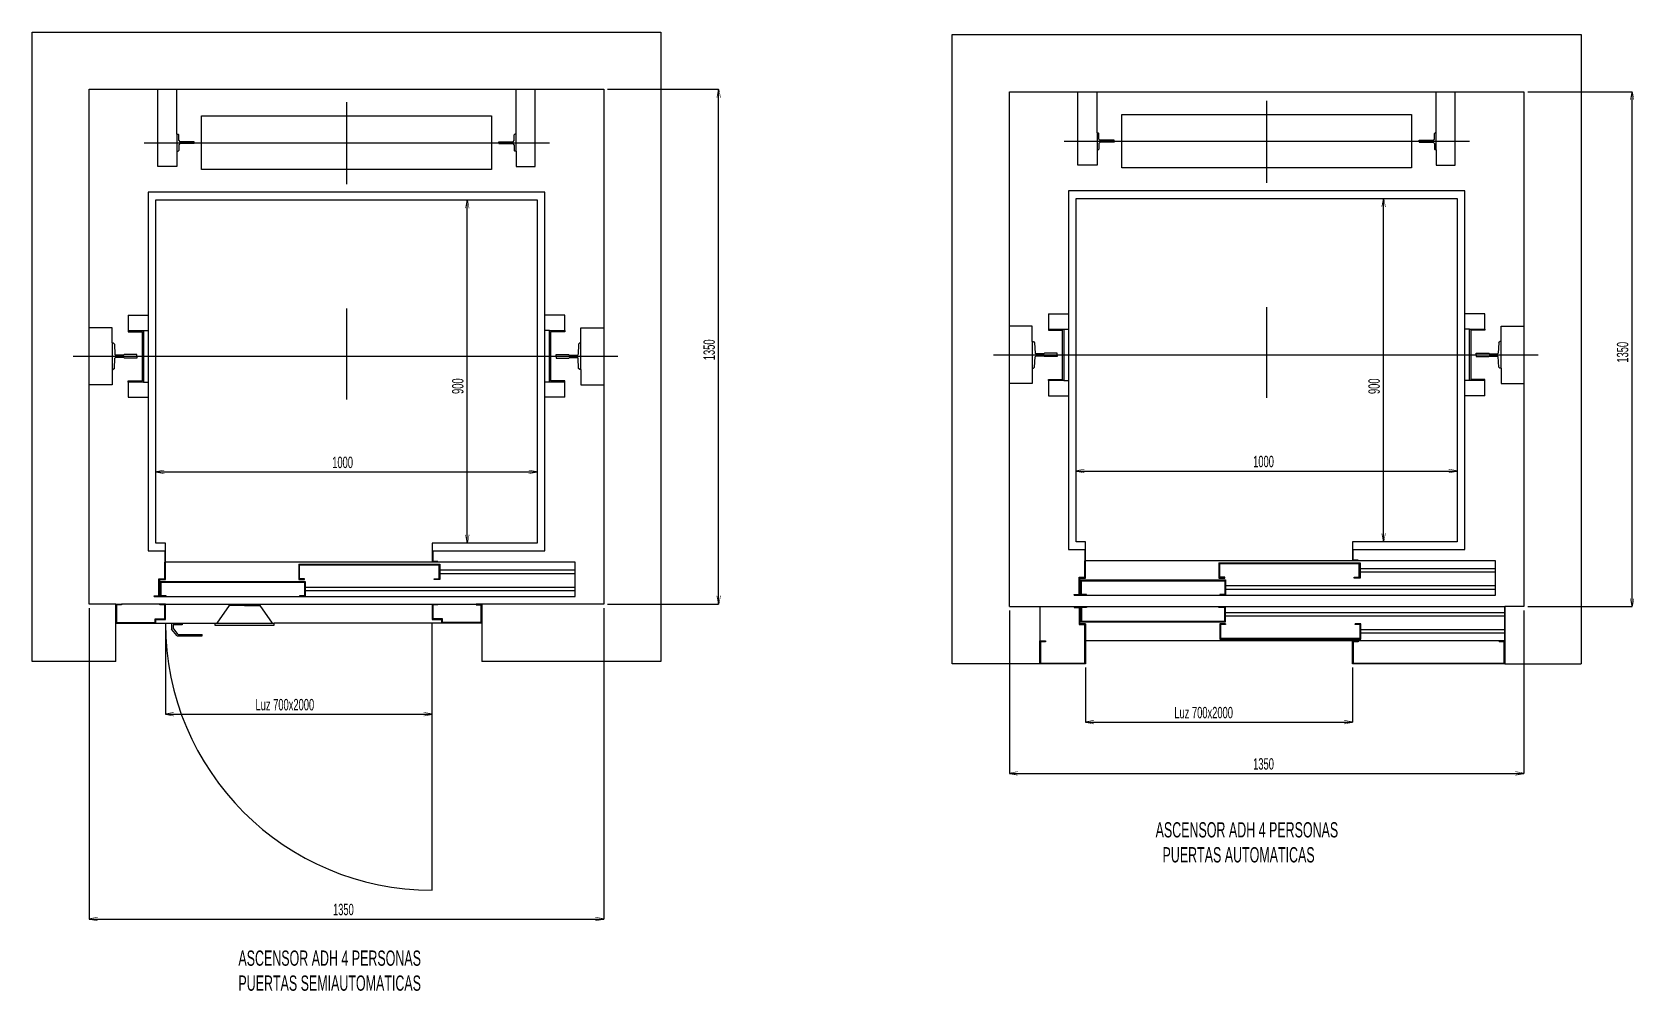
# Model space of a CAD drawing. Header units: millimetres. Extents: x 1.35 to 10.97, y 1 to 6.3.
# Drawn here: x 1.368 to 5.571, y 1.003 to 3.516 of the extents above; entities that cross this region are included whole.
import ezdxf

# ---------------------------------------------------------------- set-up
doc = ezdxf.new("R2010")
doc.units = ezdxf.units.MM
doc.linetypes.add('LTYPE_6', pattern=[168.75, 112.5, -28.125, 0, -28.125])
for name, color, linetype in [('LAYER_2', 1, 'Continuous'), ('LAYER_3', 15, 'LTYPE_6'), ('LAYER_4', 6, 'Continuous'), ('LAYER_6', 6, 'Continuous'), ('LAYER_7', 7, 'Continuous')]:
    doc.layers.add(name, color=color, linetype=linetype)

msp = doc.modelspace()

# ---------------------------------------------------------------- linework, layer by layer
at = {"layer": 'LAYER_2'}
for p, q in [((2.4383, 2.1064), (2.7933, 2.1064)), ((4.8524, 2.1101), (5.2074, 2.1101)), ((2.0853, 2.0614), (2.7933, 2.0614)), ((2.7933, 2.0964), (2.4383, 2.0964)), ((4.4994, 2.0651), (5.2074, 2.0651)), ((5.2074, 2.1001), (4.8524, 2.1001)), ((2.7933, 2.0514), (2.0853, 2.0514)), ((5.2074, 2.0551), (4.4994, 2.0551)), ((4.4994, 1.9951), (5.2324, 1.9951)), ((5.2324, 1.9851), (4.4994, 1.9851)), ((2.4183, 1.2664), (2.4183, 1.9664)), ((4.8544, 1.9501), (5.2324, 1.9501)), ((5.2324, 1.9401), (4.8544, 1.9401))]:
    msp.add_line(p, q, dxfattribs=at)
msp.add_arc((2.4183, 1.9664), 0.7, 180, 270, dxfattribs=at)
at = {"layer": 'LAYER_3'}
for p, q in [((2.1933, 3.3325), (2.1933, 3.1174)), ((4.6074, 3.3361), (4.6074, 3.1211)), ((1.6623, 3.2264), (2.7255, 3.2264)), ((4.0764, 3.2301), (5.1396, 3.2301)), ((2.1933, 2.7919), (2.1933, 2.5535)), ((4.6074, 2.7955), (4.6074, 2.5572)), ((1.4764, 2.6664), (2.9056, 2.6664)), ((3.8905, 2.6701), (5.3197, 2.6701))]:
    msp.add_line(p, q, dxfattribs=at)
at = {"layer": 'LAYER_4'}
for p, q in [((2.8783, 3.3664), (3.1697, 3.3664)), ((3.1697, 2.0164), (3.1697, 3.3664)), ((5.2924, 3.3601), (5.5663, 3.3601)), ((5.5663, 2.0101), (5.5663, 3.3601)), ((2.5102, 2.1764), (2.5102, 3.0764)), ((4.9142, 2.1801), (4.9142, 3.0801)), ((1.6933, 2.3633), (2.6933, 2.3633)), ((4.1074, 2.3656), (5.1074, 2.3656)), ((1.5183, 2.0064), (1.5183, 1.1911)), ((2.8683, 2.0064), (2.8683, 1.1911)), ((2.8783, 2.0164), (3.1697, 2.0164)), ((3.9324, 2.0001), (3.9324, 1.5728)), ((5.2824, 2.0001), (5.2824, 1.5728)), ((5.2924, 2.0101), (5.5663, 2.0101)), ((1.7183, 1.9564), (1.7183, 1.7281)), ((4.1324, 1.8501), (4.1324, 1.7073)), ((4.8324, 1.8501), (4.8324, 1.7073)), ((1.7183, 1.7281), (2.4183, 1.7281)), ((4.1324, 1.7073), (4.8324, 1.7073)), ((3.9324, 1.5728), (5.2824, 1.5728)), ((1.5183, 1.1911), (2.8683, 1.1911))]:
    msp.add_line(p, q, dxfattribs=at)
at = {"layer": 'LAYER_6'}
for p, q in [((1.6983, 3.1639), (1.6983, 3.3664)), ((1.7483, 3.2489), (1.7483, 3.3664)), ((2.6383, 3.2489), (2.6383, 3.3664)), ((2.6883, 3.1639), (2.6883, 3.3664)), ((4.1124, 3.1676), (4.1124, 3.3601)), ((4.1624, 3.2526), (4.1624, 3.3601)), ((5.0524, 3.2526), (5.0524, 3.3601)), ((5.1024, 3.1676), (5.1024, 3.3601)), ((1.8133, 3.1564), (1.8133, 3.2964)), ((1.8133, 3.2964), (2.5733, 3.2964)), ((2.5733, 3.2964), (2.5733, 3.1564)), ((4.2274, 3.1601), (4.2274, 3.3001)), ((4.2274, 3.3001), (4.9874, 3.3001)), ((4.9874, 3.3001), (4.9874, 3.1601)), ((1.7483, 3.2489), (1.7483, 3.2264)), ((1.7483, 3.2489), (1.7513, 3.2489)), ((1.7513, 3.2489), (1.7533, 3.2469)), ((1.7533, 3.2319), (1.7533, 3.2469)), ((2.6333, 3.2469), (2.6353, 3.2489)), ((2.6333, 3.2319), (2.6333, 3.2469)), ((2.6383, 3.2489), (2.6353, 3.2489)), ((2.6383, 3.2264), (2.6383, 3.2489)), ((4.1624, 3.2526), (4.1624, 3.2301)), ((4.1624, 3.2526), (4.1654, 3.2526)), ((4.1654, 3.2526), (4.1674, 3.2506)), ((4.1674, 3.2356), (4.1674, 3.2506)), ((5.0474, 3.2506), (5.0494, 3.2526)), ((5.0474, 3.2356), (5.0474, 3.2506)), ((5.0524, 3.2526), (5.0494, 3.2526)), ((5.0524, 3.2301), (5.0524, 3.2526)), ((1.7483, 3.2264), (1.7483, 3.2039)), ((1.7483, 3.2039), (1.7483, 3.1639)), ((1.7483, 3.2039), (1.7513, 3.2039)), ((1.7533, 3.2059), (1.7513, 3.2039)), ((1.7533, 3.2319), (1.7563, 3.2289)), ((1.7563, 3.2239), (1.7533, 3.2209)), ((1.7533, 3.2209), (1.7533, 3.2059)), ((1.7933, 3.2289), (1.7563, 3.2289)), ((1.7933, 3.2239), (1.7563, 3.2239)), ((1.7933, 3.2264), (1.7933, 3.2289)), ((1.7933, 3.2264), (1.7933, 3.2239)), ((2.5933, 3.2264), (2.5933, 3.2289)), ((2.5933, 3.2289), (2.6303, 3.2289)), ((2.5933, 3.2264), (2.5933, 3.2239)), ((2.5933, 3.2239), (2.6303, 3.2239)), ((2.6303, 3.2289), (2.6333, 3.2319)), ((2.6333, 3.2209), (2.6303, 3.2239)), ((2.6333, 3.2209), (2.6333, 3.2059)), ((2.6353, 3.2039), (2.6333, 3.2059)), ((2.6383, 3.2039), (2.6353, 3.2039)), ((2.6383, 3.2039), (2.6383, 3.2264)), ((2.6383, 3.2039), (2.6383, 3.1639)), ((4.1624, 3.2301), (4.1624, 3.2076)), ((4.1624, 3.2076), (4.1624, 3.1676)), ((4.1624, 3.2076), (4.1654, 3.2076)), ((4.1674, 3.2096), (4.1654, 3.2076)), ((4.1674, 3.2356), (4.1704, 3.2326)), ((4.1704, 3.2276), (4.1674, 3.2246)), ((4.1674, 3.2246), (4.1674, 3.2096)), ((4.2074, 3.2326), (4.1704, 3.2326)), ((4.2074, 3.2276), (4.1704, 3.2276)), ((4.2074, 3.2301), (4.2074, 3.2326)), ((4.2074, 3.2301), (4.2074, 3.2276)), ((5.0074, 3.2301), (5.0074, 3.2326)), ((5.0074, 3.2326), (5.0444, 3.2326)), ((5.0074, 3.2301), (5.0074, 3.2276)), ((5.0074, 3.2276), (5.0444, 3.2276)), ((5.0444, 3.2326), (5.0474, 3.2356)), ((5.0474, 3.2246), (5.0444, 3.2276)), ((5.0474, 3.2246), (5.0474, 3.2096)), ((5.0494, 3.2076), (5.0474, 3.2096)), ((5.0524, 3.2076), (5.0494, 3.2076)), ((5.0524, 3.2076), (5.0524, 3.2301)), ((5.0524, 3.2076), (5.0524, 3.1676)), ((1.7483, 3.1639), (1.6983, 3.1639)), ((2.5733, 3.1564), (1.8133, 3.1564)), ((2.6383, 3.1639), (2.6883, 3.1639)), ((4.1624, 3.1676), (4.1124, 3.1676)), ((4.9874, 3.1601), (4.2274, 3.1601)), ((5.0524, 3.1676), (5.1024, 3.1676)), ((2.7133, 3.0964), (1.6733, 3.0964)), ((1.6733, 3.0964), (1.6733, 2.1564)), ((1.6933, 2.1764), (1.6933, 3.0764)), ((1.6933, 3.0764), (2.6933, 3.0764)), ((2.6933, 3.0764), (2.6933, 2.1764)), ((2.7133, 2.1564), (2.7133, 3.0964)), ((5.1274, 3.1001), (4.0874, 3.1001)), ((4.0874, 3.1001), (4.0874, 2.1601)), ((4.1074, 2.1801), (4.1074, 3.0801)), ((4.1074, 3.0801), (5.1074, 3.0801)), ((5.1074, 3.0801), (5.1074, 2.1801)), ((5.1274, 2.1601), (5.1274, 3.1001)), ((1.6208, 2.7739), (1.6733, 2.7739)), ((1.6208, 2.7739), (1.6208, 2.7339)), ((2.7658, 2.7739), (2.7133, 2.7739)), ((2.7658, 2.7339), (2.7658, 2.7739)), ((4.0349, 2.7776), (4.0874, 2.7776)), ((4.0349, 2.7776), (4.0349, 2.7376)), ((5.1799, 2.7776), (5.1274, 2.7776)), ((5.1799, 2.7376), (5.1799, 2.7776)), ((1.5783, 2.7414), (1.5183, 2.7414)), ((1.5783, 2.7014), (1.5783, 2.7414)), ((1.6208, 2.7339), (1.6608, 2.7339)), ((1.6208, 2.7339), (1.6208, 2.7309)), ((1.6608, 2.7339), (1.6733, 2.7339)), ((1.6608, 2.7339), (1.6608, 2.5989)), ((2.7258, 2.7339), (2.7133, 2.7339)), ((2.7258, 2.5989), (2.7258, 2.7339)), ((2.7258, 2.7339), (2.7658, 2.7339)), ((2.7658, 2.7339), (2.7658, 2.7309)), ((2.8083, 2.7014), (2.8083, 2.7414)), ((2.8083, 2.7414), (2.8683, 2.7414)), ((3.9924, 2.7451), (3.9324, 2.7451)), ((3.9924, 2.7051), (3.9924, 2.7451)), ((4.0349, 2.7376), (4.0749, 2.7376)), ((4.0349, 2.7376), (4.0349, 2.7346)), ((4.0349, 2.7346), (4.0719, 2.7346)), ((4.0719, 2.6056), (4.0719, 2.7346)), ((4.0749, 2.7376), (4.0874, 2.7376)), ((4.0749, 2.7376), (4.0749, 2.6026)), ((5.1399, 2.7376), (5.1274, 2.7376)), ((5.1399, 2.6026), (5.1399, 2.7376)), ((5.1399, 2.7376), (5.1799, 2.7376)), ((5.1799, 2.7346), (5.1429, 2.7346)), ((5.1429, 2.7346), (5.1429, 2.6056)), ((5.1799, 2.7376), (5.1799, 2.7346)), ((5.2224, 2.7051), (5.2224, 2.7451)), ((5.2224, 2.7451), (5.2824, 2.7451)), ((1.5783, 2.7014), (1.5783, 2.6664)), ((1.5783, 2.7014), (1.5813, 2.7014)), ((1.5813, 2.7014), (1.5844, 2.6984)), ((1.5844, 2.6984), (1.5857, 2.671)), ((1.6208, 2.7309), (1.6578, 2.7309)), ((1.6578, 2.6019), (1.6578, 2.7309)), ((2.7658, 2.7309), (2.7288, 2.7309)), ((2.7288, 2.7309), (2.7288, 2.6019)), ((2.8021, 2.6984), (2.8009, 2.6713)), ((2.8021, 2.6984), (2.8053, 2.7014)), ((2.8083, 2.7014), (2.8053, 2.7014)), ((2.8083, 2.6664), (2.8083, 2.7014)), ((3.9924, 2.7051), (3.9924, 2.6701)), ((3.9924, 2.7051), (3.9954, 2.7051)), ((3.9954, 2.7051), (3.9985, 2.7021)), ((3.9985, 2.7021), (3.9998, 2.6747)), ((5.2163, 2.7021), (5.215, 2.675)), ((5.2163, 2.7021), (5.2194, 2.7051)), ((5.2224, 2.7051), (5.2194, 2.7051)), ((5.2224, 2.6701), (5.2224, 2.7051)), ((1.5783, 2.6664), (1.5783, 2.6314)), ((1.5844, 2.6344), (1.5857, 2.6615)), ((1.5857, 2.671), (1.5875, 2.6694)), ((1.5877, 2.6634), (1.5857, 2.6615)), ((1.6087, 2.6694), (1.5875, 2.6694)), ((1.6088, 2.6634), (1.5877, 2.6634)), ((1.6103, 2.6709), (1.6087, 2.6694)), ((1.6103, 2.6619), (1.6088, 2.6634)), ((1.6433, 2.6709), (1.6103, 2.6709)), ((1.6433, 2.6619), (1.6103, 2.6619)), ((1.6433, 2.6664), (1.6433, 2.6709)), ((1.6433, 2.6664), (1.6433, 2.6619)), ((2.7433, 2.6664), (2.7433, 2.6709)), ((2.7433, 2.6709), (2.7763, 2.6709)), ((2.7433, 2.6664), (2.7433, 2.6619)), ((2.7433, 2.6619), (2.7763, 2.6619)), ((2.7763, 2.6709), (2.7777, 2.6694)), ((2.7763, 2.6619), (2.7778, 2.6634)), ((2.7777, 2.6694), (2.7989, 2.6694)), ((2.7778, 2.6634), (2.7991, 2.6634)), ((2.7989, 2.6694), (2.8009, 2.6713)), ((2.8009, 2.6618), (2.7991, 2.6634)), ((2.8021, 2.6344), (2.8009, 2.6618)), ((2.8083, 2.6314), (2.8083, 2.6664)), ((3.9924, 2.6701), (3.9924, 2.6351)), ((3.9985, 2.6381), (3.9998, 2.6652)), ((3.9998, 2.6747), (4.0016, 2.6731)), ((4.0018, 2.6671), (3.9998, 2.6652)), ((4.0228, 2.6731), (4.0016, 2.6731)), ((4.0229, 2.6671), (4.0018, 2.6671)), ((4.0244, 2.6746), (4.0228, 2.6731)), ((4.0244, 2.6656), (4.0229, 2.6671)), ((4.0574, 2.6746), (4.0244, 2.6746)), ((4.0574, 2.6656), (4.0244, 2.6656)), ((4.0574, 2.6701), (4.0574, 2.6746)), ((4.0574, 2.6701), (4.0574, 2.6656)), ((5.1574, 2.6701), (5.1574, 2.6746)), ((5.1574, 2.6746), (5.1904, 2.6746)), ((5.1574, 2.6701), (5.1574, 2.6656)), ((5.1574, 2.6656), (5.1904, 2.6656)), ((5.1904, 2.6746), (5.1918, 2.6731)), ((5.1904, 2.6656), (5.1919, 2.6671)), ((5.1918, 2.6731), (5.213, 2.6731)), ((5.1919, 2.6671), (5.2132, 2.6671)), ((5.213, 2.6731), (5.215, 2.675)), ((5.215, 2.6655), (5.2132, 2.6671)), ((5.2163, 2.6381), (5.215, 2.6655)), ((5.2224, 2.6351), (5.2224, 2.6701)), ((1.5783, 2.6314), (1.5783, 2.5914)), ((1.5783, 2.6314), (1.5813, 2.6314)), ((1.5844, 2.6344), (1.5813, 2.6314)), ((2.8053, 2.6314), (2.8021, 2.6344)), ((2.8083, 2.6314), (2.8053, 2.6314)), ((2.8083, 2.6314), (2.8083, 2.5914)), ((3.9924, 2.6351), (3.9924, 2.5951)), ((3.9924, 2.6351), (3.9954, 2.6351)), ((3.9985, 2.6381), (3.9954, 2.6351)), ((5.2194, 2.6351), (5.2163, 2.6381)), ((5.2224, 2.6351), (5.2194, 2.6351)), ((5.2224, 2.6351), (5.2224, 2.5951)), ((1.5783, 2.5914), (1.5183, 2.5914)), ((1.6208, 2.5989), (1.6208, 2.6019)), ((1.6208, 2.6019), (1.6578, 2.6019)), ((1.6608, 2.5989), (1.6208, 2.5989)), ((1.6208, 2.5989), (1.6208, 2.5589)), ((1.6608, 2.5989), (1.6733, 2.5989)), ((2.7258, 2.5989), (2.7133, 2.5989)), ((2.7658, 2.5989), (2.7258, 2.5989)), ((2.7658, 2.6019), (2.7288, 2.6019)), ((2.7658, 2.5989), (2.7658, 2.6019)), ((2.7658, 2.5589), (2.7658, 2.5989)), ((2.8083, 2.5914), (2.8683, 2.5914)), ((3.9924, 2.5951), (3.9324, 2.5951)), ((4.0349, 2.6026), (4.0349, 2.6056)), ((4.0349, 2.6056), (4.0719, 2.6056)), ((4.0749, 2.6026), (4.0349, 2.6026)), ((4.0349, 2.6026), (4.0349, 2.5626)), ((4.0749, 2.6026), (4.0874, 2.6026)), ((5.1399, 2.6026), (5.1274, 2.6026)), ((5.1799, 2.6026), (5.1399, 2.6026)), ((5.1799, 2.6056), (5.1429, 2.6056)), ((5.1799, 2.6026), (5.1799, 2.6056)), ((5.1799, 2.5626), (5.1799, 2.6026)), ((5.2224, 2.5951), (5.2824, 2.5951)), ((1.6208, 2.5589), (1.6733, 2.5589)), ((2.7658, 2.5589), (2.7133, 2.5589)), ((4.0349, 2.5626), (4.0874, 2.5626)), ((5.1799, 2.5626), (5.1274, 2.5626)), ((1.6733, 2.1564), (1.7163, 2.1564)), ((1.7183, 2.1764), (1.6933, 2.1764)), ((1.7163, 2.1564), (1.7163, 2.1264)), ((1.7183, 2.1264), (1.7183, 2.1764)), ((2.6933, 2.1764), (2.4183, 2.1764)), ((2.4183, 2.1764), (2.4183, 2.1264)), ((2.4203, 2.1284), (2.4203, 2.1564)), ((2.4203, 2.1564), (2.7133, 2.1564)), ((4.0874, 2.1601), (4.1304, 2.1601)), ((4.1324, 2.1801), (4.1074, 2.1801)), ((4.1304, 2.1601), (4.1304, 2.1301)), ((4.1324, 2.1301), (4.1324, 2.1801)), ((5.1074, 2.1801), (4.8324, 2.1801)), ((4.8324, 2.1801), (4.8324, 2.1301)), ((4.8344, 2.1321), (4.8344, 2.1601)), ((4.8344, 2.1601), (5.1274, 2.1601)), ((1.7163, 2.0834), (1.7163, 2.1264)), ((1.7183, 2.0814), (1.7183, 2.1264)), ((2.7933, 2.1264), (1.7183, 2.1264)), ((2.0683, 2.1214), (2.0683, 2.0814)), ((2.0683, 2.1214), (2.4383, 2.1214)), ((2.0703, 2.0834), (2.0703, 2.1194)), ((2.0703, 2.1194), (2.4363, 2.1194)), ((2.4333, 2.1284), (2.4203, 2.1284)), ((2.4333, 2.1264), (2.4333, 2.1284)), ((2.4363, 2.0834), (2.4363, 2.1194)), ((2.4383, 2.1214), (2.4383, 2.0814)), ((2.7933, 2.0364), (2.7933, 2.1264)), ((4.1304, 2.0871), (4.1304, 2.1301)), ((4.1324, 2.0851), (4.1324, 2.1301)), ((5.2074, 2.1301), (4.1324, 2.1301)), ((4.4824, 2.1251), (4.4824, 2.0851)), ((4.4824, 2.1251), (4.8524, 2.1251)), ((4.4844, 2.0871), (4.4844, 2.1231)), ((4.4844, 2.1231), (4.8504, 2.1231)), ((4.8474, 2.1321), (4.8344, 2.1321)), ((4.8474, 2.1301), (4.8474, 2.1321)), ((4.8504, 2.0871), (4.8504, 2.1231)), ((4.8524, 2.1251), (4.8524, 2.0851)), ((5.2074, 2.0401), (5.2074, 2.1301)), ((1.7013, 2.0384), (1.7013, 2.0834)), ((1.7013, 2.0834), (1.7163, 2.0834)), ((1.7033, 2.0364), (1.7033, 2.0814)), ((1.7033, 2.0814), (1.7183, 2.0814)), ((1.7053, 2.0364), (1.7053, 2.0764)), ((1.7053, 2.0764), (2.0853, 2.0764)), ((1.7073, 2.0384), (1.7073, 2.0744)), ((1.7073, 2.0744), (2.0833, 2.0744)), ((2.0683, 2.0814), (2.0833, 2.0814)), ((2.0833, 2.0834), (2.0703, 2.0834)), ((2.0833, 2.0814), (2.0833, 2.0834)), ((2.0833, 2.0744), (2.0833, 2.0384)), ((2.0853, 2.0764), (2.0853, 2.0364)), ((2.4233, 2.0814), (2.4233, 2.0834)), ((2.4233, 2.0834), (2.4363, 2.0834)), ((2.4383, 2.0814), (2.4233, 2.0814)), ((4.1154, 2.0421), (4.1154, 2.0871)), ((4.1154, 2.0871), (4.1304, 2.0871)), ((4.1174, 2.0401), (4.1174, 2.0851)), ((4.1174, 2.0851), (4.1324, 2.0851)), ((4.1194, 2.0401), (4.1194, 2.0801)), ((4.1194, 2.0801), (4.4994, 2.0801)), ((4.1214, 2.0421), (4.1214, 2.0781)), ((4.1214, 2.0781), (4.4974, 2.0781)), ((4.4824, 2.0851), (4.4974, 2.0851)), ((4.4974, 2.0871), (4.4844, 2.0871)), ((4.4974, 2.0851), (4.4974, 2.0871)), ((4.4974, 2.0781), (4.4974, 2.0421)), ((4.4994, 2.0801), (4.4994, 2.0401)), ((4.8374, 2.0851), (4.8374, 2.0871)), ((4.8374, 2.0871), (4.8504, 2.0871)), ((4.8524, 2.0851), (4.8374, 2.0851)), ((1.6883, 2.0364), (1.6883, 2.0384)), ((1.6883, 2.0384), (1.7013, 2.0384)), ((1.6883, 2.0364), (2.7933, 2.0364)), ((1.7203, 2.0384), (1.7073, 2.0384)), ((1.7203, 2.0364), (1.7203, 2.0384)), ((2.0833, 2.0384), (2.0703, 2.0384)), ((2.0703, 2.0384), (2.0703, 2.0364)), ((4.1024, 2.0401), (4.1024, 2.0421)), ((4.1024, 2.0421), (4.1154, 2.0421)), ((4.1024, 2.0401), (5.2074, 2.0401)), ((4.1344, 2.0421), (4.1214, 2.0421)), ((4.1344, 2.0401), (4.1344, 2.0421)), ((4.4974, 2.0421), (4.4844, 2.0421)), ((4.4844, 2.0421), (4.4844, 2.0401)), ((1.5883, 2.0164), (1.6033, 2.0164)), ((1.5883, 2.0164), (1.5883, 1.9664)), ((1.6033, 2.0144), (1.5903, 2.0144)), ((1.5903, 2.0144), (1.5903, 1.9684)), ((1.6033, 2.0164), (1.6033, 2.0144)), ((1.7033, 2.0164), (1.6033, 2.0164)), ((1.6913, 1.9684), (1.6913, 1.9784)), ((1.6913, 1.9784), (1.7163, 1.9784)), ((1.6933, 1.9664), (1.6933, 1.9764)), ((1.6933, 1.9764), (1.7183, 1.9764)), ((1.7183, 2.0164), (1.7033, 2.0164)), ((1.7033, 2.0144), (1.7033, 2.0164)), ((1.7163, 2.0144), (1.7033, 2.0144)), ((1.7163, 1.9784), (1.7163, 2.0144)), ((1.7183, 1.9764), (1.7183, 2.0164)), ((1.7183, 2.0164), (1.9658, 2.0164)), ((1.8858, 2.0134), (1.8533, 1.9664)), ((1.8858, 2.0134), (1.8858, 2.0164)), ((1.9258, 2.0134), (1.8858, 2.0134)), ((1.9258, 2.0134), (1.9658, 2.0134)), ((1.9658, 2.0134), (1.9658, 2.0164)), ((1.9658, 2.0164), (2.4183, 2.0164)), ((1.9658, 2.0134), (1.9983, 1.9664)), ((2.4183, 2.0164), (2.4183, 1.9764)), ((2.4183, 2.0164), (2.4333, 2.0164)), ((2.4183, 1.9764), (2.4433, 1.9764)), ((2.4333, 2.0144), (2.4203, 2.0144)), ((2.4203, 1.9784), (2.4203, 2.0144)), ((2.4453, 1.9784), (2.4203, 1.9784)), ((2.4333, 2.0164), (2.4333, 2.0144)), ((2.4333, 2.0164), (2.5333, 2.0164)), ((2.4433, 1.9664), (2.4433, 1.9764)), ((2.4453, 1.9684), (2.4453, 1.9784)), ((2.5483, 2.0164), (2.5333, 2.0164)), ((2.5333, 2.0164), (2.5333, 2.0144)), ((2.5333, 2.0144), (2.5463, 2.0144)), ((2.5463, 1.9684), (2.5463, 2.0144)), ((2.5483, 1.9664), (2.5483, 2.0164)), ((4.0124, 2.0101), (4.1024, 2.0101)), ((4.0124, 2.0101), (4.0124, 1.9201)), ((4.1024, 2.0101), (4.1024, 2.0081)), ((4.1024, 2.0101), (5.2324, 2.0101)), ((4.1024, 2.0081), (4.1154, 2.0081)), ((4.1154, 2.0081), (4.1154, 1.9631)), ((4.1174, 1.9651), (4.1174, 2.0101)), ((4.1194, 1.9701), (4.1194, 2.0101)), ((4.1344, 2.0081), (4.1214, 2.0081)), ((4.1214, 2.0081), (4.1214, 1.9721)), ((4.1344, 2.0101), (4.1344, 2.0081)), ((4.4824, 2.0081), (4.4824, 2.0101)), ((4.4974, 2.0081), (4.4824, 2.0081)), ((4.4974, 1.9721), (4.4974, 2.0081)), ((4.4994, 1.9701), (4.4994, 2.0101)), ((5.2324, 1.8601), (5.2324, 2.0101)), ((1.5883, 1.9664), (1.6933, 1.9664)), ((1.5903, 1.9684), (1.6913, 1.9684)), ((1.6933, 1.9664), (1.7183, 1.9664)), ((1.7183, 1.9664), (1.7483, 1.9664)), ((1.7343, 1.9664), (1.7343, 1.9514)), ((1.7493, 1.9334), (1.7343, 1.9514)), ((1.7623, 1.9624), (1.7383, 1.9624)), ((1.7383, 1.9624), (1.7383, 1.9564)), ((1.7383, 1.9564), (1.7383, 1.9554)), ((1.7383, 1.9554), (1.7383, 1.9544)), ((1.7513, 1.9374), (1.7383, 1.9544)), ((1.7483, 1.9664), (1.8533, 1.9664)), ((1.7493, 1.9334), (1.8143, 1.9334)), ((1.7513, 1.9374), (1.8143, 1.9374)), ((1.7623, 1.9664), (1.7623, 1.9624)), ((1.8143, 1.9334), (1.8143, 1.9374)), ((1.8483, 1.9664), (1.8483, 1.9614)), ((1.8483, 1.9614), (2.0033, 1.9614)), ((1.8533, 1.9664), (1.9983, 1.9664)), ((1.9983, 1.9664), (2.0033, 1.9664)), ((2.0033, 1.9614), (2.0033, 1.9664)), ((2.4183, 1.9664), (2.0033, 1.9664)), ((2.4433, 1.9664), (2.4183, 1.9664)), ((2.5483, 1.9664), (2.4433, 1.9664)), ((2.5463, 1.9684), (2.4453, 1.9684)), ((4.1154, 1.9631), (4.1304, 1.9631)), ((4.1324, 1.9651), (4.1174, 1.9651)), ((4.1194, 1.9701), (4.4994, 1.9701)), ((4.1214, 1.9721), (4.4974, 1.9721)), ((4.1304, 1.8621), (4.1304, 1.9631)), ((4.1324, 1.9651), (4.1324, 1.8601)), ((4.4994, 1.9651), (4.4844, 1.9651)), ((4.4844, 1.9651), (4.4844, 1.9251)), ((4.4994, 1.9631), (4.4864, 1.9631)), ((4.4864, 1.9631), (4.4864, 1.9271)), ((4.4994, 1.9651), (4.4994, 1.9631)), ((4.8544, 1.9651), (4.8394, 1.9651)), ((4.8394, 1.9631), (4.8394, 1.9651)), ((4.8524, 1.9631), (4.8394, 1.9631)), ((4.8524, 1.9271), (4.8524, 1.9631)), ((4.8544, 1.9251), (4.8544, 1.9651)), ((4.0124, 1.8601), (4.0124, 1.9201)), ((4.0124, 1.9201), (4.0274, 1.9201)), ((4.0274, 1.9181), (4.0144, 1.9181)), ((4.0144, 1.9181), (4.0144, 1.8621)), ((4.0274, 1.9201), (4.0274, 1.9181)), ((5.2324, 1.9201), (4.1324, 1.9201)), ((4.4844, 1.9251), (4.8544, 1.9251)), ((4.4864, 1.9271), (4.8524, 1.9271)), ((4.8324, 1.8601), (4.8324, 1.9201)), ((4.8474, 1.9181), (4.8344, 1.9181)), ((4.8344, 1.9181), (4.8344, 1.8621)), ((4.8474, 1.9201), (4.8474, 1.9181)), ((5.2174, 1.9201), (5.2174, 1.9181)), ((5.2304, 1.9181), (5.2174, 1.9181)), ((5.2304, 1.8621), (5.2304, 1.9181)), ((4.1324, 1.8601), (4.0124, 1.8601)), ((4.0144, 1.8621), (4.1304, 1.8621)), ((5.2324, 1.8601), (4.8324, 1.8601)), ((4.8344, 1.8621), (5.2304, 1.8621))]:
    msp.add_line(p, q, dxfattribs=at)
at = {"layer": 'LAYER_7'}
for p, q in [((1.3683, 1.8664), (1.3683, 3.5164)), ((1.3683, 3.5164), (3.0183, 3.5164)), ((3.0183, 3.5164), (3.0183, 1.8664)), ((3.7824, 1.8601), (3.7824, 3.5101)), ((3.7824, 3.5101), (5.4324, 3.5101)), ((5.4324, 3.5101), (5.4324, 1.8601)), ((1.5183, 2.0164), (1.5183, 3.3664)), ((1.5183, 3.3664), (2.8683, 3.3664)), ((2.8683, 3.3664), (2.8683, 2.0164)), ((3.9324, 2.0101), (3.9324, 3.3601)), ((3.9324, 3.3601), (5.2824, 3.3601)), ((5.2824, 3.3601), (5.2824, 2.0101)), ((1.5883, 2.0164), (1.5183, 2.0164)), ((1.5883, 1.8664), (1.5883, 2.0164)), ((2.5483, 2.0164), (2.5483, 1.8664)), ((2.8683, 2.0164), (2.5483, 2.0164)), ((3.9324, 2.0101), (4.0124, 2.0101)), ((4.0124, 2.0101), (4.0124, 1.8601)), ((5.2824, 2.0101), (5.2324, 2.0101)), ((5.2324, 2.0101), (5.2324, 1.8601)), ((1.5883, 1.8664), (1.3683, 1.8664)), ((3.0183, 1.8664), (2.5483, 1.8664)), ((4.0124, 1.8601), (3.7824, 1.8601)), ((5.2324, 1.8601), (5.4324, 1.8601))]:
    msp.add_line(p, q, dxfattribs=at)

# ---------------------------------------------------------------- texts
at = {"layer": 'LAYER_4', "width": 0.610389}
for text_generation_flag, p in [(6, (3.1697, 3.3664)), (4, (3.1697, 3.3664)), (6, (5.5663, 3.3601)), (4, (5.5663, 3.3601)), (6, (2.5102, 3.0764)), (4, (2.5102, 3.0764)), (6, (4.9142, 3.0801)), (4, (4.9142, 3.0801))]:
    msp.add_text('/', height=0.021, dxfattribs=dict(at, text_generation_flag=text_generation_flag)).set_placement(p)
for s, p in [('1350', (3.1597, 2.6561)), ('1350', (5.5563, 2.6497)), ('900', (2.5002, 2.5676)), ('900', (4.9042, 2.5674))]:
    msp.add_text(s, height=0.03, rotation=90, dxfattribs=at).set_placement(p)
for s, p in [('1000', (2.1559, 2.3733)), ('1000', (4.572, 2.3756)), ('Luz 700x2000', (1.9546, 1.7381)), ('Luz 700x2000', (4.3652, 1.7173)), ('1350', (4.572, 1.5828)), ('1350', (2.1579, 1.2011))]:
    msp.add_text(s, height=0.03, dxfattribs=at).set_placement(p)
for rotation, text_generation_flag, p in [(90, 4, (1.6933, 2.3633)), (90, 6, (1.6933, 2.3633)), (270, 6, (2.6933, 2.3633)), (270, 4, (2.6933, 2.3633)), (90, 4, (4.1074, 2.3656)), (90, 6, (4.1074, 2.3656)), (270, 6, (5.1074, 2.3656)), (270, 4, (5.1074, 2.3656)), (180, 4, (2.5102, 2.1764)), (180, 6, (2.5102, 2.1764)), (180, 4, (4.9142, 2.1801)), (180, 6, (4.9142, 2.1801)), (180, 4, (3.1697, 2.0164)), (180, 6, (3.1697, 2.0164)), (180, 4, (5.5663, 2.0101)), (180, 6, (5.5663, 2.0101)), (90, 4, (1.7183, 1.7281)), (90, 6, (1.7183, 1.7281)), (270, 6, (2.4183, 1.7281)), (270, 4, (2.4183, 1.7281)), (90, 4, (4.1324, 1.7073)), (90, 6, (4.1324, 1.7073)), (270, 6, (4.8324, 1.7073)), (270, 4, (4.8324, 1.7073)), (90, 4, (3.9324, 1.5728)), (90, 6, (3.9324, 1.5728)), (270, 6, (5.2824, 1.5728)), (270, 4, (5.2824, 1.5728)), (90, 4, (1.5183, 1.1911)), (90, 6, (1.5183, 1.1911)), (270, 6, (2.8683, 1.1911)), (270, 4, (2.8683, 1.1911))]:
    msp.add_text('/', height=0.021, rotation=rotation, dxfattribs=dict(at, text_generation_flag=text_generation_flag)).set_placement(p)
at = {"layer": 'LAYER_6', "width": 0.610389}
for s, p in [('ASCENSOR ADH 4 PERSONAS', (4.3161, 1.405)), ('  PUERTAS AUTOMATICAS', (4.3161, 1.3395)), ('ASCENSOR ADH 4 PERSONAS', (1.9097, 1.0686)), ('PUERTAS SEMIAUTOMATICAS', (1.9097, 1.0031))]:
    msp.add_text(s, height=0.04, dxfattribs=at).set_placement(p)

doc.saveas('drawing.dxf')
